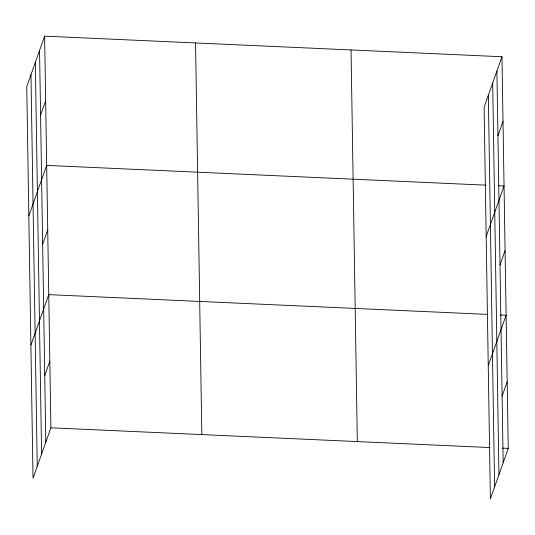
<?xml version="1.0" encoding="UTF-8"?>
<svg xmlns="http://www.w3.org/2000/svg" width="535" height="535" viewBox="0 0 535 535"><rect width="100%" height="100%" fill="white"/><g stroke="black" fill="none" stroke-linecap="round" stroke-linejoin="round"><path stroke-width="0.8" d="M44.619 36.153L26.75 86.617L33.023 478.257L50.892 427.799L44.619 36.153L501.977 56.743L508.25 448.383L490.381 498.847L484.108 107.201L501.977 56.743M40.573 115.119L45.656 100.774M28.816 215.859L46.685 165.395L485.807 185.163M42.646 244.355L47.722 230.017M30.89 345.102L48.759 294.638L487.873 314.406M44.746 375.557L49.822 361.219M497.938 135.703L503.014 121.365M486.181 236.443L504.05 185.986L498.245 185.725M500.004 264.945L505.08 250.607M488.248 365.686L506.117 315.229L500.312 314.961M502.104 396.147L507.187 381.803M50.892 427.799L490.006 447.561M502.445 448.123L508.25 448.383M496.901 71.081L503.174 462.721M492.681 82.999L498.948 474.645M488.328 95.283L494.601 486.924M351.047 49.949L357.32 441.589M195.549 42.947L201.822 434.594M39.543 50.497L45.809 442.137M35.323 62.414L41.59 454.055M30.97 74.699L37.243 466.339"/></g></svg>
